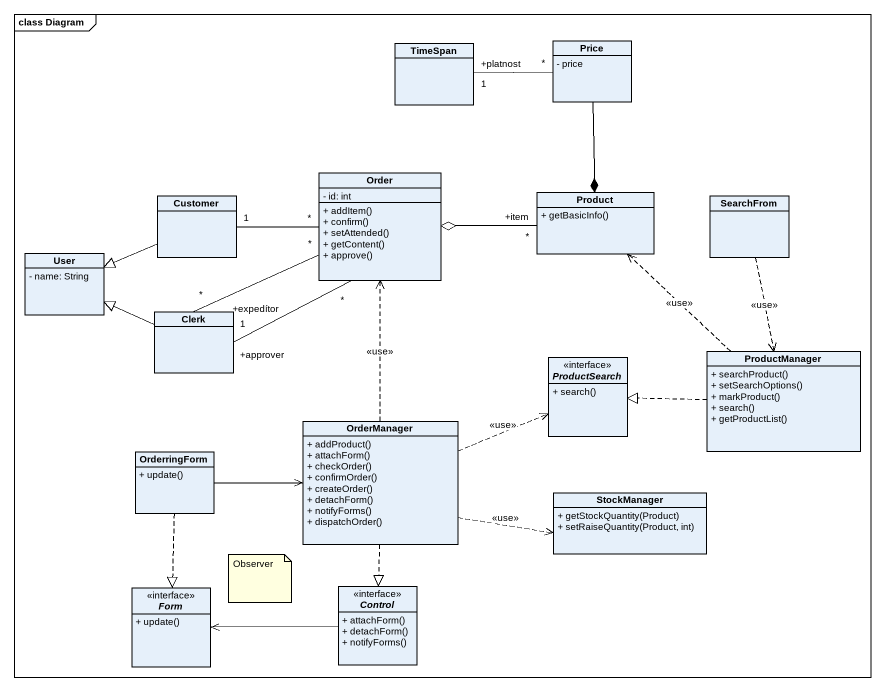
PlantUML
@startuml
mainframe class Diagram
hide circle
hide empty members
skinparam classAttributeIconSize 0
class TimeSpan
class Price {
  - price
}
class Order {
  - id: int
  + addItem()
  + confirm()
  + setAttended()
  + getContent()
  + approve()
}
class Product {
  + getBasicInfo()
}
class Customer
class SearchFrom
class User {
  - name: String
}
class Clerk
class ProductManager {
  + searchProduct()
  + setSearchOptions()
  + markProduct()
  + search()
  + getProductList()
}
interface ProductSearch {
  + search()
}
class OrderManager {
  + addProduct()
  + attachForm()
  + checkOrder()
  + confirmOrder()
  + createOrder()
  + detachForm()
  + notifyForms()
  + dispatchOrder()
}
class OrderringForm {
  + update()
}
class StockManager {
  + getStockQuantity(Product)
  + setRaiseQuantity(Product, int)
}
interface Form {
  + update()
}
interface "Control" as Control_ {
  + attachForm()
  + detachForm()
  + notifyForms()
}
Price "*" -left- "+platnost\n1" TimeSpan
Price --* Product
Product "+item\n*" -left-o Order
Customer "1" -right- "*" Order
Customer -left-|> User
SearchFrom ..> ProductManager : <<use>>
Clerk "+expedítor\n*" -up- "*" Order
Clerk "+approver\n1" -up- "*" Order
Clerk -left-|> User
ProductManager .up.> Product : <<use>>
ProductManager .left.|> ProductSearch
OrderManager .up.> Order : <<use>>
OrderManager .right.> ProductSearch : <<use>>
OrderManager .right.> StockManager : <<use>>
OrderManager ..|> Control_
OrderringForm -right-> OrderManager
OrderringForm ..|> Form
Control_ -left-> Form
note as N1
  Observer
end note
@enduml
